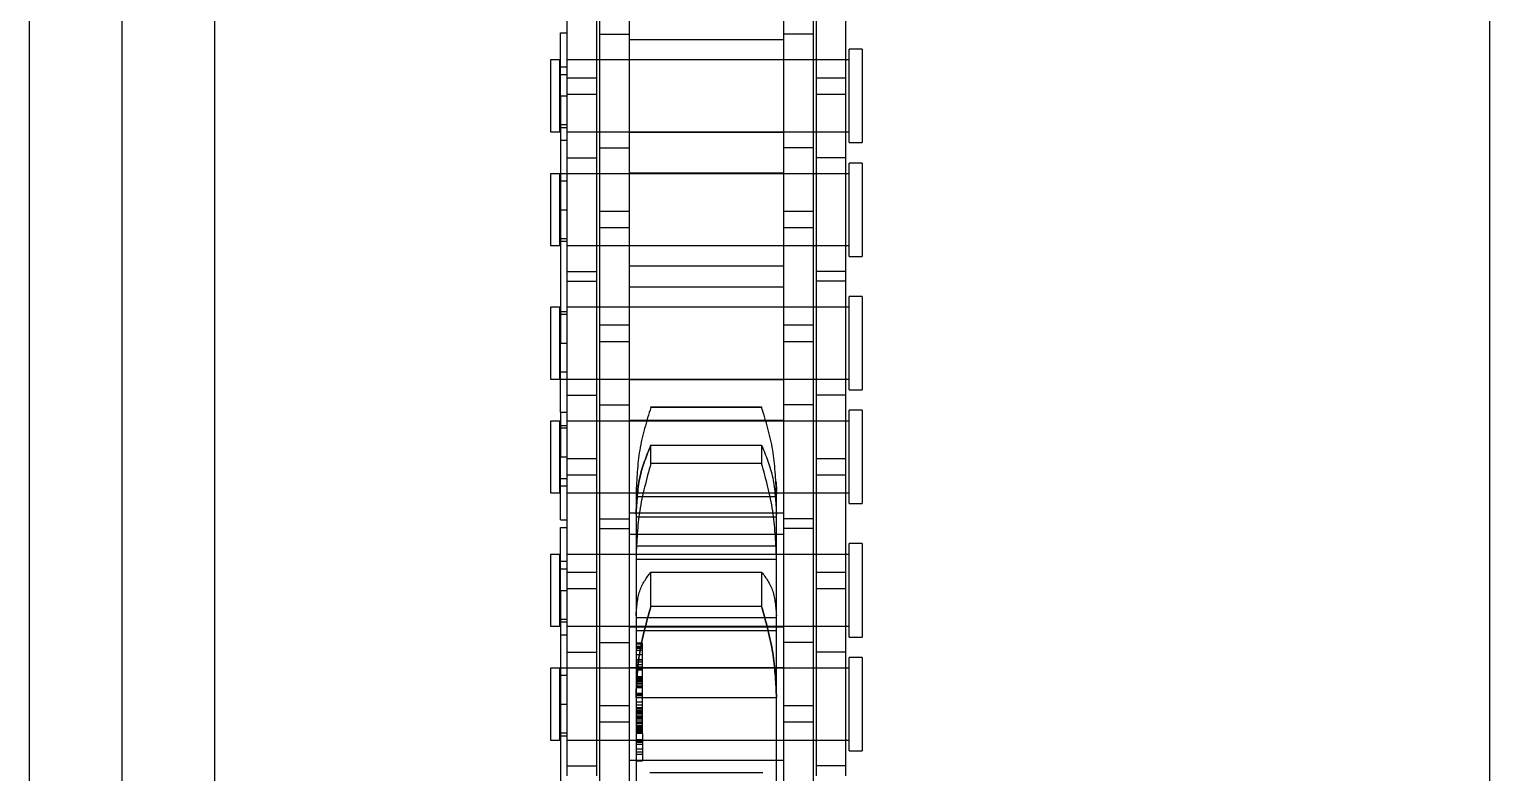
# Model space of a CAD drawing. Header units: metres. Extents: x 0 to 63075, y 0 to 44550.
# Drawn here: x 13894.7 to 13969.7, y 30206.5 to 30244.7 of the extents above; entities that cross this region are included whole.
import ezdxf

# ---------------------------------------------------------------- set-up
doc = ezdxf.new("R2010")
doc.units = ezdxf.units.M
doc.header["$LTSCALE"] = 75
doc.linetypes.add('HIDDEN2', pattern=[4.7625, 3.175, -1.5875])
for name, color, linetype in [('SDM', 7, 'Continuous'), ('SL4', 4, 'Continuous'), ('ST1', 7, 'HIDDEN2')]:
    doc.layers.add(name, color=color, linetype=linetype)

# ---------------------------------------------------------------- blocks, each defined once
blk = doc.blocks.new('A$Cb6dca9d5')
at = {"layer": 'SL4'}
for p, q in [((48.235, 3664.713), (48.235, 2339.738)), ((57.76, 2339.738), (57.76, 3664.713)), ((123.235, 2339.738), (123.235, 3664.713))]:
    blk.add_line(p, q, dxfattribs=at)
at = {"layer": 'ST1'}
for p, q in [((52.998, 3664.713), (52.998, 2339.738)), ((57.76, 2339.738), (57.76, 3664.713)), ((77.515, 3511), (77.515, 3504.65)), ((79.035, 3511), (79.035, 3504.65)), ((86.965, 3511), (86.965, 3504.65)), ((88.485, 3511), (88.485, 3504.65)), ((75.843, 3507.395), (75.843, 3498.3)), ((77.363, 3507.395), (77.363, 3498.3)), ((88.637, 3507.395), (88.637, 3498.3)), ((90.157, 3507.395), (90.157, 3498.3)), ((75.511, 3504.706), (75.843, 3504.706)), ((75.511, 3501.475), (75.511, 3504.706)), ((77.515, 3504.65), (79.035, 3504.65)), ((77.515, 3504.65), (77.515, 3495.555)), ((79.035, 3504.65), (79.035, 3495.555)), ((79.035, 3504.367), (86.965, 3504.367)), ((88.485, 3504.65), (86.965, 3504.65)), ((86.965, 3504.65), (86.965, 3495.555)), ((88.485, 3504.65), (88.485, 3495.555)), ((75, 3503.32), (75, 3499.63)), ((75.474, 3503.32), (75, 3503.32)), ((75.474, 3499.63), (75.474, 3503.32)), ((77.363, 3503.32), (75.843, 3503.32)), ((90.342, 3503.32), (75.843, 3503.32)), ((79.035, 3503.32), (77.515, 3503.32)), ((86.965, 3503.32), (79.035, 3503.32)), ((88.485, 3503.32), (86.965, 3503.32)), ((90.157, 3503.32), (88.637, 3503.32)), ((90.342, 3499.077), (90.342, 3503.874)), ((91, 3503.874), (90.342, 3503.874)), ((91, 3503.874), (91, 3499.077)), ((75.843, 3502.951), (75.474, 3502.951)), ((75.511, 3502.582), (75.843, 3502.582)), ((75.843, 3502.407), (77.363, 3502.407)), ((88.637, 3502.407), (90.157, 3502.407)), ((75.511, 3501.475), (75.843, 3501.475)), ((75.511, 3501.475), (75.511, 3488.775)), ((77.363, 3501.547), (75.843, 3501.547)), ((90.157, 3501.547), (88.637, 3501.547)), ((75, 3499.63), (75.474, 3499.63)), ((75.474, 3499.999), (75.843, 3499.999)), ((75.511, 3499.856), (75.843, 3499.856)), ((75.843, 3499.63), (77.363, 3499.63)), ((75.843, 3499.63), (90.342, 3499.63)), ((77.515, 3499.63), (79.035, 3499.63)), ((79.035, 3499.63), (86.965, 3499.63)), ((86.965, 3499.587), (79.035, 3499.587)), ((86.965, 3499.63), (88.485, 3499.63)), ((88.637, 3499.63), (90.157, 3499.63)), ((75.843, 3499.179), (75.511, 3499.179)), ((77.515, 3498.802), (79.035, 3498.802)), ((88.485, 3498.802), (86.965, 3498.802)), ((90.342, 3499.077), (91, 3499.077)), ((75.843, 3498.3), (77.363, 3498.3)), ((75.843, 3498.3), (75.843, 3491.95)), ((77.363, 3498.3), (77.363, 3491.95)), ((90.157, 3498.3), (88.637, 3498.3)), ((88.637, 3498.3), (88.637, 3491.95)), ((90.157, 3498.3), (90.157, 3491.95)), ((90.342, 3493.229), (90.342, 3498.026)), ((91, 3498.026), (90.342, 3498.026)), ((91, 3498.026), (91, 3493.229)), ((75, 3497.472), (75, 3493.782)), ((75.474, 3497.472), (75, 3497.472)), ((75.474, 3493.782), (75.474, 3497.472)), ((77.363, 3497.472), (75.511, 3497.472)), ((90.342, 3497.472), (75.843, 3497.472)), ((79.035, 3497.472), (77.515, 3497.472)), ((79.035, 3497.515), (86.965, 3497.515)), ((86.965, 3497.472), (79.035, 3497.472)), ((88.485, 3497.472), (86.965, 3497.472)), ((90.157, 3497.472), (88.637, 3497.472)), ((75.843, 3497.103), (75.474, 3497.103)), ((75.511, 3495.627), (75.843, 3495.627)), ((77.515, 3495.555), (77.515, 3494.695)), ((77.515, 3495.555), (79.035, 3495.555)), ((79.035, 3495.555), (79.035, 3494.695)), ((86.965, 3495.555), (86.965, 3494.695)), ((86.965, 3495.555), (88.485, 3495.555)), ((88.485, 3495.555), (88.485, 3494.695)), ((77.515, 3494.695), (77.515, 3485.6)), ((79.035, 3494.695), (77.515, 3494.695)), ((79.035, 3494.695), (79.035, 3485.6)), ((86.965, 3494.695), (86.965, 3485.6)), ((88.485, 3494.695), (86.965, 3494.695)), ((88.485, 3494.695), (88.485, 3485.6)), ((75, 3493.782), (75.474, 3493.782)), ((75.474, 3494.151), (75.843, 3494.151)), ((75.511, 3494.008), (75.843, 3494.008)), ((75.843, 3493.782), (77.363, 3493.782)), ((75.843, 3493.782), (90.342, 3493.782)), ((77.515, 3493.782), (79.035, 3493.782)), ((79.035, 3493.782), (86.965, 3493.782)), ((86.965, 3493.782), (88.485, 3493.782)), ((88.637, 3493.782), (90.157, 3493.782)), ((90.342, 3493.229), (91, 3493.229)), ((75.843, 3492.452), (77.363, 3492.452)), ((86.965, 3492.735), (79.035, 3492.735)), ((90.157, 3492.452), (88.637, 3492.452)), ((75.843, 3491.95), (77.363, 3491.95)), ((75.843, 3491.95), (75.843, 3482.855)), ((77.363, 3491.95), (77.363, 3482.855)), ((79.035, 3491.667), (86.965, 3491.667)), ((90.157, 3491.95), (88.637, 3491.95)), ((88.637, 3491.95), (88.637, 3482.855)), ((90.157, 3491.95), (90.157, 3482.855)), ((75, 3490.62), (75, 3486.93)), ((75.474, 3490.62), (75, 3490.62)), ((75.474, 3486.93), (75.474, 3490.62)), ((77.363, 3490.62), (75.843, 3490.62)), ((90.342, 3490.62), (75.843, 3490.62)), ((79.035, 3490.62), (77.515, 3490.62)), ((86.965, 3490.62), (79.035, 3490.62)), ((88.485, 3490.62), (86.965, 3490.62)), ((90.157, 3490.62), (88.637, 3490.62)), ((90.342, 3486.377), (90.342, 3491.174)), ((91, 3491.174), (90.342, 3491.174)), ((91, 3491.174), (91, 3486.377)), ((75.843, 3490.251), (75.474, 3490.251)), ((75.511, 3490.394), (75.843, 3490.394)), ((77.515, 3489.707), (79.035, 3489.707)), ((86.965, 3489.707), (88.485, 3489.707)), ((75.511, 3488.775), (75.843, 3488.775)), ((75.511, 3485.223), (75.511, 3488.775)), ((79.035, 3488.847), (77.515, 3488.847)), ((88.485, 3488.847), (86.965, 3488.847)), ((75, 3486.93), (75.474, 3486.93)), ((75.474, 3487.299), (75.843, 3487.299)), ((75.511, 3486.93), (77.363, 3486.93)), ((75.843, 3486.93), (90.342, 3486.93)), ((77.515, 3486.93), (79.035, 3486.93)), ((79.035, 3486.93), (86.965, 3486.93)), ((86.965, 3486.887), (79.035, 3486.887)), ((86.965, 3486.93), (88.485, 3486.93)), ((88.637, 3486.93), (90.157, 3486.93)), ((75.843, 3486.102), (77.363, 3486.102)), ((90.157, 3486.102), (88.637, 3486.102)), ((90.342, 3486.377), (91, 3486.377)), ((77.515, 3485.6), (79.035, 3485.6)), ((77.515, 3485.6), (77.515, 3479.25)), ((79.035, 3485.6), (79.035, 3479.25)), ((80.157, 3485.471), (80.157, 3485.495)), ((80.157, 3485.495), (85.843, 3485.495)), ((85.843, 3485.471), (80.157, 3485.471)), ((85.843, 3485.495), (85.843, 3485.471)), ((88.485, 3485.6), (86.965, 3485.6)), ((86.965, 3485.6), (86.965, 3479.25)), ((88.485, 3485.6), (88.485, 3479.25)), ((90.342, 3480.529), (90.342, 3485.326)), ((91, 3485.326), (90.342, 3485.326)), ((91, 3485.326), (91, 3480.529)), ((75, 3484.772), (75, 3481.082)), ((75.474, 3484.772), (75, 3484.772)), ((75.474, 3481.082), (75.474, 3484.772)), ((75.511, 3485.223), (75.511, 3482.927)), ((75.511, 3485.223), (75.843, 3485.223)), ((75.511, 3484.546), (75.843, 3484.546)), ((77.363, 3484.772), (75.843, 3484.772)), ((90.342, 3484.772), (75.843, 3484.772)), ((79.035, 3484.772), (77.515, 3484.772)), ((79.035, 3484.815), (86.965, 3484.815)), ((86.965, 3484.772), (79.035, 3484.772)), ((88.485, 3484.772), (86.965, 3484.772)), ((90.157, 3484.772), (88.637, 3484.772)), ((75.843, 3484.403), (75.474, 3484.403)), ((80.157, 3482.595), (80.157, 3483.533)), ((80.157, 3483.533), (85.843, 3483.533)), ((85.843, 3483.533), (85.843, 3482.595)), ((75.511, 3482.927), (75.843, 3482.927)), ((75.511, 3479.696), (75.511, 3482.927)), ((75.843, 3482.855), (75.843, 3481.995)), ((75.843, 3482.855), (77.363, 3482.855)), ((77.363, 3482.855), (77.363, 3481.995)), ((85.843, 3482.595), (80.157, 3482.595)), ((88.637, 3482.855), (88.637, 3481.995)), ((88.637, 3482.855), (90.157, 3482.855)), ((90.157, 3482.855), (90.157, 3481.995)), ((75.511, 3481.82), (75.843, 3481.82)), ((75.843, 3481.995), (75.843, 3472.9)), ((77.363, 3481.995), (75.843, 3481.995)), ((77.363, 3481.995), (77.363, 3472.9)), ((86.553, 3481.636), (86.605, 3481.022)), ((86.596, 3481.642), (86.605, 3481.162)), ((88.637, 3481.995), (88.637, 3472.9)), ((90.157, 3481.995), (88.637, 3481.995)), ((90.157, 3481.995), (90.157, 3472.9)), ((75, 3481.082), (75.474, 3481.082)), ((75.474, 3481.451), (75.843, 3481.451)), ((75.843, 3481.082), (77.363, 3481.082)), ((75.843, 3481.082), (90.342, 3481.082)), ((77.515, 3481.082), (79.035, 3481.082)), ((79.035, 3481.082), (86.965, 3481.082)), ((79.395, 3481.162), (79.395, 3481.022)), ((79.395, 3481.022), (79.395, 3480.895)), ((79.395, 3480.895), (86.605, 3480.895)), ((79.395, 3480.895), (79.395, 3479.965)), ((86.605, 3481.022), (86.605, 3481.162)), ((86.605, 3480.895), (86.605, 3481.022)), ((86.605, 3479.965), (86.605, 3480.895)), ((86.965, 3481.082), (88.485, 3481.082)), ((88.637, 3481.082), (90.157, 3481.082)), ((86.965, 3480.035), (79.035, 3480.035)), ((90.342, 3480.529), (91, 3480.529)), ((75.511, 3479.696), (75.843, 3479.696)), ((75.511, 3479.306), (75.843, 3479.306)), ((75.511, 3476.075), (75.511, 3479.306)), ((77.515, 3479.752), (79.035, 3479.752)), ((77.515, 3479.25), (79.035, 3479.25)), ((77.515, 3479.25), (77.515, 3470.155)), ((79.035, 3479.25), (79.035, 3470.155)), ((79.395, 3479.965), (79.395, 3477.8)), ((79.395, 3479.856), (86.605, 3479.856)), ((86.605, 3477.8), (86.605, 3479.965)), ((88.485, 3479.752), (86.965, 3479.752)), ((88.485, 3479.25), (86.965, 3479.25)), ((86.965, 3479.25), (86.965, 3470.155)), ((88.485, 3479.25), (88.485, 3470.155)), ((79.035, 3478.967), (86.965, 3478.967)), ((75, 3477.92), (75, 3474.23)), ((75.474, 3477.92), (75, 3477.92)), ((75.474, 3474.23), (75.474, 3477.92)), ((77.363, 3477.92), (75.843, 3477.92)), ((90.342, 3477.92), (75.843, 3477.92)), ((79.035, 3477.92), (77.515, 3477.92)), ((86.965, 3477.92), (79.035, 3477.92)), ((79.395, 3478.358), (86.605, 3478.358)), ((79.395, 3477.8), (79.395, 3477.672)), ((86.605, 3477.672), (86.605, 3477.8)), ((88.485, 3477.92), (86.965, 3477.92)), ((90.157, 3477.92), (88.637, 3477.92)), ((90.342, 3473.677), (90.342, 3478.474)), ((91, 3478.474), (90.342, 3478.474)), ((91, 3478.474), (91, 3473.677)), ((75.843, 3477.551), (75.474, 3477.551)), ((75.511, 3477.182), (75.843, 3477.182)), ((75.843, 3477.007), (77.363, 3477.007)), ((79.395, 3477.672), (86.605, 3477.672)), ((79.395, 3477.672), (79.395, 3474.758)), ((80.157, 3475.251), (80.157, 3477.014)), ((80.157, 3477.014), (85.843, 3477.014)), ((85.843, 3477.014), (85.843, 3475.251)), ((86.605, 3474.758), (86.605, 3477.672)), ((88.637, 3477.007), (90.157, 3477.007)), ((75.511, 3476.075), (75.511, 3463.375)), ((75.511, 3476.075), (75.843, 3476.075)), ((77.363, 3476.147), (75.843, 3476.147)), ((90.157, 3476.147), (88.637, 3476.147)), ((79.395, 3474.758), (79.395, 3470.69)), ((85.843, 3475.251), (80.157, 3475.251)), ((86.605, 3470.69), (86.605, 3474.758)), ((75, 3474.23), (75.474, 3474.23)), ((75.474, 3474.599), (75.843, 3474.599)), ((75.511, 3474.456), (75.843, 3474.456)), ((75.843, 3474.23), (77.363, 3474.23)), ((75.843, 3474.23), (90.342, 3474.23)), ((77.515, 3474.23), (79.035, 3474.23)), ((79.035, 3474.23), (86.965, 3474.23)), ((86.965, 3474.187), (79.035, 3474.187)), ((79.395, 3474.68), (86.605, 3474.68)), ((79.395, 3474.011), (86.605, 3474.011)), ((86.965, 3474.23), (88.485, 3474.23)), ((88.637, 3474.23), (90.157, 3474.23)), ((75.843, 3473.779), (75.511, 3473.779)), ((77.515, 3473.402), (79.035, 3473.402)), ((79.73, 3473.359), (79.395, 3473.359)), ((79.73, 3473.344), (79.395, 3473.344)), ((79.73, 3473.324), (79.395, 3473.324)), ((79.73, 3473.314), (79.395, 3473.314)), ((79.73, 3473.324), (79.73, 3473.359)), ((79.73, 3473.117), (79.73, 3473.324)), ((88.485, 3473.402), (86.965, 3473.402)), ((90.342, 3473.677), (91, 3473.677)), ((75.843, 3472.9), (77.363, 3472.9)), ((75.843, 3472.9), (75.843, 3466.55)), ((77.363, 3472.9), (77.363, 3466.55)), ((79.73, 3473.197), (79.395, 3473.197)), ((79.73, 3473.159), (79.395, 3473.159)), ((79.73, 3473.117), (79.395, 3473.117)), ((79.73, 3473.081), (79.395, 3473.081)), ((79.73, 3472.99), (79.395, 3472.99)), ((79.73, 3472.756), (79.395, 3472.756)), ((79.73, 3472.506), (79.395, 3472.506)), ((79.73, 3473.081), (79.73, 3473.117)), ((79.73, 3472.756), (79.73, 3473.081)), ((79.73, 3472.672), (79.73, 3472.756)), ((79.73, 3472.39), (79.73, 3472.672)), ((90.157, 3472.9), (88.637, 3472.9)), ((88.637, 3472.9), (88.637, 3466.55)), ((90.157, 3472.9), (90.157, 3466.55)), ((90.342, 3467.829), (90.342, 3472.626)), ((91, 3472.626), (90.342, 3472.626)), ((91, 3472.626), (91, 3467.829)), ((75, 3472.072), (75, 3468.382)), ((75.474, 3472.072), (75, 3472.072)), ((75.474, 3468.382), (75.474, 3472.072)), ((77.363, 3472.072), (75.511, 3472.072)), ((90.342, 3472.072), (75.843, 3472.072)), ((79.035, 3472.072), (77.515, 3472.072)), ((79.035, 3472.115), (86.965, 3472.115)), ((86.965, 3472.072), (79.035, 3472.072)), ((79.73, 3472.485), (79.395, 3472.485)), ((79.73, 3472.39), (79.395, 3472.39)), ((79.73, 3472.253), (79.395, 3472.253)), ((79.73, 3472.132), (79.395, 3472.132)), ((79.73, 3472.084), (79.395, 3472.084)), ((79.73, 3472.046), (79.395, 3472.046)), ((79.73, 3472), (79.395, 3472)), ((79.73, 3471.973), (79.395, 3471.973)), ((79.73, 3471.542), (79.73, 3472.39)), ((88.485, 3472.072), (86.965, 3472.072)), ((90.157, 3472.072), (88.637, 3472.072)), ((75.843, 3471.703), (75.474, 3471.703)), ((79.73, 3471.638), (79.395, 3471.638)), ((79.73, 3471.615), (79.395, 3471.615)), ((79.73, 3471.542), (79.395, 3471.542)), ((79.73, 3471.535), (79.395, 3471.535)), ((79.73, 3471.514), (79.395, 3471.514)), ((79.73, 3471.497), (79.395, 3471.497)), ((79.73, 3471.442), (79.395, 3471.442)), ((79.73, 3471.388), (79.395, 3471.388)), ((79.73, 3471.308), (79.395, 3471.308)), ((79.73, 3471.262), (79.395, 3471.262)), ((79.73, 3471.152), (79.395, 3471.152)), ((79.73, 3471.134), (79.395, 3471.134)), ((79.73, 3471.113), (79.395, 3471.113)), ((79.73, 3471.072), (79.395, 3471.072)), ((79.73, 3471.152), (79.73, 3471.542)), ((79.73, 3468.723), (79.73, 3471.152)), ((79.73, 3470.772), (79.395, 3470.772)), ((79.73, 3470.711), (79.395, 3470.711)), ((79.395, 3470.69), (79.395, 3470.574)), ((79.395, 3470.574), (79.395, 3470.69)), ((79.73, 3470.663), (79.395, 3470.663)), ((79.395, 3470.574), (86.605, 3470.574)), ((79.395, 3470.574), (79.395, 3466.029)), ((79.73, 3470.328), (79.395, 3470.328)), ((86.605, 3470.574), (86.605, 3470.69)), ((86.605, 3470.69), (86.605, 3470.574)), ((86.605, 3466.029), (86.605, 3470.574)), ((75.511, 3470.227), (75.843, 3470.227)), ((77.515, 3470.155), (77.515, 3469.295)), ((77.515, 3470.155), (79.035, 3470.155)), ((79.035, 3470.155), (79.035, 3469.295)), ((79.73, 3470.169), (79.395, 3470.169)), ((79.73, 3470.035), (79.395, 3470.035)), ((79.73, 3470.027), (79.395, 3470.027)), ((79.73, 3470.008), (79.395, 3470.008)), ((79.73, 3469.992), (79.395, 3469.992)), ((79.73, 3469.978), (79.395, 3469.978)), ((79.73, 3469.89), (79.395, 3469.89)), ((79.73, 3469.886), (79.395, 3469.886)), ((79.73, 3469.861), (79.395, 3469.861)), ((79.73, 3469.857), (79.395, 3469.857)), ((79.73, 3469.823), (79.395, 3469.823)), ((79.73, 3469.784), (79.395, 3469.784)), ((79.73, 3469.751), (79.395, 3469.751)), ((79.73, 3469.749), (79.395, 3469.749)), ((79.73, 3469.716), (79.395, 3469.716)), ((79.73, 3469.613), (79.395, 3469.613)), ((79.73, 3469.564), (79.395, 3469.564)), ((86.965, 3470.155), (86.965, 3469.295)), ((86.965, 3470.155), (88.485, 3470.155)), ((88.485, 3470.155), (88.485, 3469.295)), ((75.474, 3468.751), (75.843, 3468.751)), ((77.515, 3469.295), (77.515, 3460.2)), ((79.035, 3469.295), (77.515, 3469.295)), ((79.035, 3469.295), (79.035, 3460.2)), ((79.73, 3469.484), (79.395, 3469.484)), ((79.73, 3469.4), (79.395, 3469.4)), ((79.73, 3469.307), (79.395, 3469.307)), ((79.73, 3469.239), (79.395, 3469.239)), ((79.73, 3469.231), (79.395, 3469.231)), ((79.73, 3469.211), (79.395, 3469.211)), ((79.73, 3469.118), (79.395, 3469.118)), ((79.73, 3469.105), (79.395, 3469.105)), ((79.73, 3469.097), (79.395, 3469.097)), ((79.395, 3469.094), (79.73, 3469.094)), ((79.73, 3469.02), (79.395, 3469.02)), ((79.73, 3468.989), (79.395, 3468.989)), ((79.73, 3468.981), (79.395, 3468.981)), ((79.73, 3468.904), (79.395, 3468.904)), ((79.73, 3468.847), (79.395, 3468.847)), ((79.73, 3468.846), (79.395, 3468.846)), ((79.73, 3468.833), (79.395, 3468.833)), ((79.73, 3468.782), (79.395, 3468.782)), ((79.395, 3468.782), (79.73, 3468.782)), ((86.965, 3469.295), (86.965, 3460.2)), ((88.485, 3469.295), (86.965, 3469.295)), ((88.485, 3469.295), (88.485, 3460.2)), ((75, 3468.382), (75.474, 3468.382)), ((75.511, 3468.608), (75.843, 3468.608)), ((75.843, 3468.382), (77.363, 3468.382)), ((75.843, 3468.382), (90.342, 3468.382)), ((77.515, 3468.382), (79.035, 3468.382)), ((79.035, 3468.382), (86.965, 3468.382)), ((79.73, 3468.723), (79.395, 3468.723)), ((79.73, 3468.4), (79.395, 3468.4)), ((79.73, 3468.308), (79.395, 3468.308)), ((79.73, 3468.259), (79.395, 3468.259)), ((79.73, 3468.156), (79.395, 3468.156)), ((79.73, 3468.723), (79.73, 3468.308)), ((79.73, 3468.308), (79.73, 3468.156)), ((79.73, 3468.156), (79.73, 3467.316)), ((86.965, 3468.382), (88.485, 3468.382)), ((88.637, 3468.382), (90.157, 3468.382)), ((86.965, 3467.335), (79.035, 3467.335)), ((79.73, 3467.924), (79.395, 3467.924)), ((79.73, 3467.754), (79.395, 3467.754)), ((79.395, 3467.651), (79.73, 3467.651)), ((79.395, 3467.316), (79.73, 3467.316)), ((90.342, 3467.829), (91, 3467.829)), ((75.843, 3467.052), (77.363, 3467.052)), ((85.9, 3466.703), (80.1, 3466.703)), ((90.157, 3467.052), (88.637, 3467.052))]:
    blk.add_line(p, q, dxfattribs=at)
for points, knots in [([(80.157, 3485.471), (79.935, 3484.756), (79.504, 3483.368), (79.43, 3481.788), (79.395, 3481.022)], [0, 0, 0, 0, 0.515254, 1, 1, 1, 1]), ([(86.605, 3481.022), (86.57, 3481.787), (86.496, 3483.368), (86.065, 3484.756), (85.843, 3485.471)], [0, 0, 0, 0, 0.484725, 1, 1, 1, 1]), ([(79.395, 3479.965), (79.43, 3480.613), (79.504, 3481.95), (79.935, 3482.995), (80.157, 3483.533)], [0, 0, 0, 0, 0.484736, 1, 1, 1, 1]), ([(80.157, 3483.533), (79.935, 3482.995), (79.504, 3481.95), (79.43, 3480.613), (79.395, 3479.965)], [0, 0, 0, 0, 0.515264, 1, 1, 1, 1]), ([(85.843, 3483.533), (86.065, 3482.995), (86.496, 3481.95), (86.57, 3480.613), (86.605, 3479.965)], [0, 0, 0, 0, 0.515264, 1, 1, 1, 1]), ([(80.157, 3482.595), (79.935, 3481.789), (79.504, 3480.224), (79.43, 3478.592), (79.395, 3477.8)], [0, 0, 0, 0, 0.515256, 1, 1, 1, 1]), ([(86.605, 3477.8), (86.57, 3478.592), (86.496, 3480.224), (86.065, 3481.789), (85.843, 3482.595)], [0, 0, 0, 0, 0.484722, 1, 1, 1, 1]), ([(79.395, 3474.758), (79.43, 3475.211), (79.504, 3476.143), (79.935, 3476.718), (80.157, 3477.014)], [0, 0, 0, 0, 0.484737, 1, 1, 1, 1]), ([(85.843, 3477.014), (86.065, 3476.718), (86.496, 3476.143), (86.57, 3475.211), (86.605, 3474.758)], [0, 0, 0, 0, 0.515263, 1, 1, 1, 1]), ([(80.157, 3475.251), (79.935, 3474.451), (79.504, 3472.899), (79.43, 3471.411), (79.395, 3470.69)], [0, 0, 0, 0, 0.515264, 1, 1, 1, 1]), ([(79.395, 3470.69), (79.43, 3471.411), (79.504, 3472.899), (79.935, 3474.451), (80.157, 3475.251)], [0, 0, 0, 0, 0.484736, 1, 1, 1, 1]), ([(86.605, 3470.69), (86.57, 3471.411), (86.496, 3472.899), (86.065, 3474.451), (85.843, 3475.251)], [0, 0, 0, 0, 0.484736, 1, 1, 1, 1]), ([(85.843, 3475.251), (86.065, 3474.451), (86.496, 3472.899), (86.57, 3471.411), (86.605, 3470.69)], [0, 0, 0, 0, 0.515264, 1, 1, 1, 1])]:
    blk.add_open_spline(points, degree=3, knots=knots, dxfattribs=at)

msp = doc.modelspace()

# ---------------------------------------------------------------- block references
at = {"layer": 'SDM'}
msp.add_blockref('A$Cb6dca9d5', (13846.469, 26739.769), dxfattribs=at)

doc.saveas('drawing.dxf')
